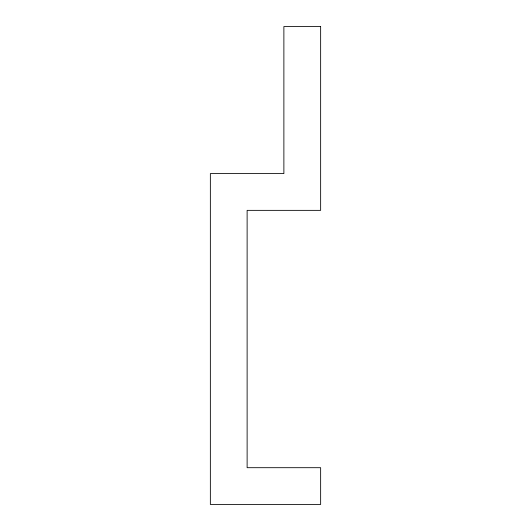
<?xml version="1.0" encoding="UTF-8"?>
<svg xmlns="http://www.w3.org/2000/svg" width="531" height="531" viewBox="0 0 531 531"><rect width="100%" height="100%" fill="white"/><g stroke="black" fill="none" stroke-linecap="round" stroke-linejoin="round"><path stroke-width="0.8" d="M320.644 26.55L283.879 26.55L283.879 173.597L210.356 173.597L210.356 504.45L320.644 504.45L320.644 467.692L247.121 467.692L247.121 210.356L320.644 210.356L320.644 26.55"/></g></svg>
